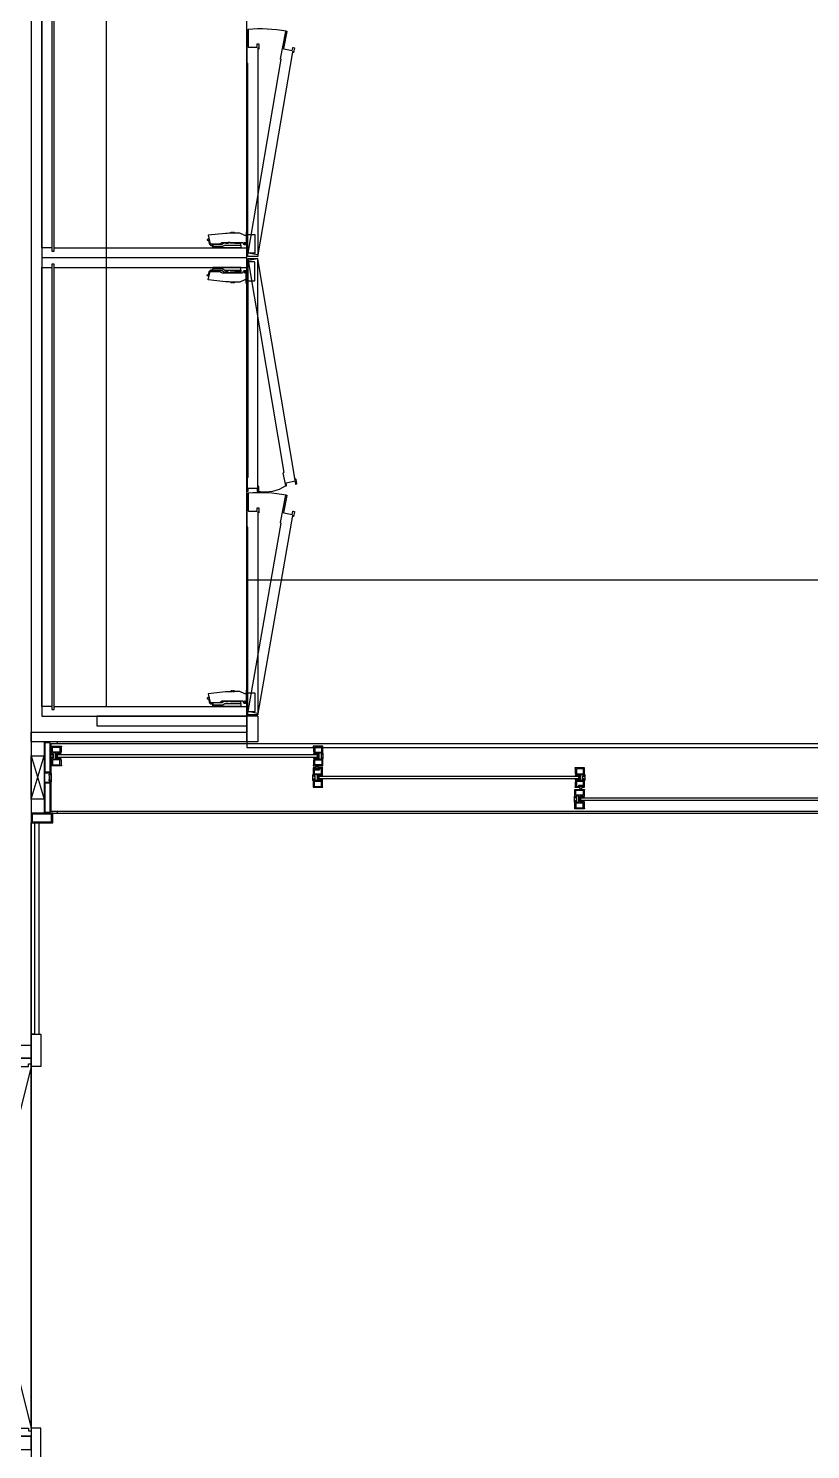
# Model space of a CAD drawing. Header units: millimetres. Extents: x -33000 to 294000, y 0 to 42408.
# Drawn here: x 183001 to 184451, y 14650 to 17285 of the extents above; entities that cross this region are included whole.
import ezdxf

# ---------------------------------------------------------------- set-up
doc = ezdxf.new("R2010")
doc.units = ezdxf.units.MM
doc.header["$LTSCALE"] = 50
doc.linetypes.add('DASHDOTX2', pattern=[2, 1, -0.5, 0, -0.5])
doc.layers.add('arch', color=8, linetype='Continuous')

# ---------------------------------------------------------------- blocks, each defined once
blk = doc.blocks.new('*U324')
for points in [[(18, 0), (18, -6), (410, -6), (410, 0)], [(410, -6), (410, -15), (18, -15), (18, -6)]]:
    blk.add_lwpolyline(points, close=True)
blk = doc.blocks.new('*U323')
at = {"linetype": 'Continuous', "ltscale": 4}
for points in [[(-18, 770), (-18, 710), (0, 710), (0, 770)], [(0, 726), (160, 726), (160, 750), (0, 750)], [(170, 750), (160, 750), (160, 725), (120, 725), (120, 720), (170, 720)], [(130, 720), (130, 710), (5, 710), (5, 715), (0, 715), (0, 725), (119, 725), (119, 720)], [(860, 30), (170, 30), (170, 70), (860, 70)], [(-18, -20), (-18, 40), (0, 40), (0, -20)], [(130, 30), (130, 40), (5, 40), (5, 35), (0, 35), (0, 25), (119, 25), (119, 30)], [(170, 0), (160, 0), (160, 25), (120, 25), (120, 30), (170, 30)], [(0, 24), (160, 24), (160, 0), (0, 0)]]:
    blk.add_lwpolyline(points, close=True, dxfattribs=at)
blk.add_lwpolyline([(170, 30), (170, 720), (0, 40), (0, 710)], close=True)
for points in [[(170, 30), (130, 30), (130, 40), (118, 40), (118, 710), (130, 710), (130, 720), (170, 720), (170, 30)], [(130, 710), (130, 40)]]:
    blk.add_lwpolyline(points)
at = {"linetype": 'DASHDOTX2', "ltscale": 5}
blk.add_arc((170, 30), 690, 0, 90, dxfattribs=at)
blk = doc.blocks.new('sensys hinge')
at = {"linetype": 'Continuous', "ltscale": 50}
for p, q in [((16.5, 64.9), (13, 64.9)), ((37.8, 32), (37.8, 29.1)), ((37.8, 27.8), (37.8, 25)), ((18.4, 14), (20.1, 14))]:
    blk.add_line(p, q, dxfattribs=at)
for points in [[(13, 46.5), (15.3, 42.9), (15.3, 13), (10, 13), (10, 65.4), (13, 65.4), (13, 46.5)], [(37.3, 29.1), (38.8, 29.1), (38.8, 31.2), (38, 32), (37.2, 32)], [(37.4, 25), (38, 25), (38.8, 25.8), (38.8, 27.8), (37.3, 27.8)]]:
    blk.add_lwpolyline(points, dxfattribs=at)
for points in [[(26.7, 72.5, 0.207364), (25.4, 75.4), (24.1, 75.4), (24.1, 74.7, -0.333222), (23.1, 73.2), (18.1, 71.8, 0.039495), (18, 71.7, 0.153488), (14.8, 68.7, 0.145766), (14.4, 66.7, 0.085352), (14.5, 66.4, 0.279812), (16.5, 65.2)], [(15.3, 13), (18.4, 13), (18.4, 24.2), (18.7, 24.4), (18.7, 33.2), (19.9, 33.2), (19.9, 36.7), (18.2, 36.7), (18.2, 41.1), (18.8, 41.1), (18.8, 44.5), (16.5, 48.1), (16.5, 67.3, -0.297909), (17.4, 68.5)], [(33.2, 3.3), (33.2, 5.7), (37.5, 14.9, 0.008898), (36.9, 41.9), (33.4, 74), (17.4, 70.4), (17.4, 53.1), (20.1, 48.1), (20.1, 10.2, -0.333333), (18.1, 8.7, 0.333333), (16.1, 7.2), (16.1, 3.8, 0.414214), (17.2, 2.7)], [(35, 0), (35, -11.6, -0.414214), (33.8, -12.8), (1.2, -12.8, -0.414214), (0, -11.6), (0, 0), (35, 0)]]:
    blk.add_lwpolyline(points, format="xyb", dxfattribs=at)
blk.add_lwpolyline([(17.2, 0), (40, 0), (40, 2.7, 0.414214), (39.4, 3.3), (17.8, 3.3, 0.414214), (17.2, 2.7)], format="xyb", close=True, dxfattribs=at)
for radius in [1.4, 0.9]:
    blk.add_circle((18.8, 5.9), radius, dxfattribs=at)
blk.add_arc((14.8, 68.7), 6.63e-14, 211.5419, 270, dxfattribs=at)

msp = doc.modelspace()

# ---------------------------------------------------------------- linework, layer by layer
at = {"layer": 'arch'}
for p, q in [((183006.2, 17779.6), (183006.2, 14629.6)), ((183026.2, 16877.6), (183026.2, 17691.6)), ((183146.2, 16027.6), (183146.2, 17691.6)), ((183044.7, 16877.6), (183026.2, 16877.6)), ((183026.2, 16877.6), (183026.2, 16841.6)), ((183026.2, 16877.6), (183026.2, 16841.6)), ((183049.2, 16877.6), (183406.2, 16877.6)), ((183026.2, 16859.6), (183406.2, 16859.6)), ((183026.2, 16027.6), (183026.2, 16841.6)), ((183026.2, 16841.6), (183044.7, 16841.6)), ((183049.2, 16841.6), (183406.2, 16841.6)), ((183044.7, 16027.6), (183026.2, 16027.6)), ((183026.2, 16027.6), (183026.2, 16009.6)), ((183049.2, 16027.6), (183406.2, 16027.6)), ((183026.2, 16009.6), (183406.2, 16009.6)), ((183006.2, 15961.6), (183006.2, 15979.6)), ((183006.2, 15979.6), (183406.2, 15979.6)), ((183406.2, 15961.6), (183406.2, 15981.6)), ((183406.2, 15961.6), (183006.2, 15961.6)), ((183426.2, 15961.6), (183406.2, 15961.6)), ((183006.2, 15829.6), (188016.2, 15829.6)), ((181346.2, 14649.6), (183006.2, 14649.6))]:
    msp.add_line(p, q, dxfattribs=at)
at = {"layer": 'arch', "linetype": 'Continuous'}
for p, q in [((183006.2, 15855.6), (183030.2, 15935.6)), ((183006.2, 15935.6), (183030.2, 15855.6))]:
    msp.add_line(p, q, dxfattribs=at)
at = {"layer": 'arch', "elevation": 0}
for points in [[(183406.2, 17709.6), (183026.2, 17709.6), (183026.2, 16859.6), (183406.2, 16859.6)], [(183406.2, 16261.6), (183406.2, 15951.6), (184606.2, 15951.6), (184606.2, 16261.6)]]:
    msp.add_lwpolyline(points, close=True, dxfattribs=at)
for points in [[(183044.7, 17697.6), (183044.7, 16871.6), (183049.2, 16871.6), (183049.2, 17697.6), (183044.7, 17697.6)], [(183026.2, 16859.6), (183026.2, 16009.6), (183406.2, 16009.6), (183406.2, 16859.6)], [(183044.7, 16847.6), (183044.7, 16021.6), (183049.2, 16021.6), (183049.2, 16847.6), (183044.7, 16847.6)], [(183426.2, 16009.6), (183128.2, 16009.6), (183128.2, 15991.6), (183406.2, 15991.6), (183406.2, 16009.6)], [(183406.2, 15961.6), (183406.2, 16009.6)], [(183426.2, 16009.6), (183426.2, 15961.6)]]:
    msp.add_lwpolyline(points, dxfattribs=at)
for points in [[(183408.2, 17219.8), (183407.7, 17219.8, -0.414214), (183406.7, 17220.8), (183406.7, 17282.3, -0.414214), (183407.2, 17282.8), (183408.2, 17282.8, -0.414214), (183408.7, 17282.3), (183408.7, 17250.3, 0.414214), (183409.2, 17249.8), (183425.2, 17249.8), (183425.2, 17255.3, -0.414214), (183425.7, 17255.8), (183427.7, 17255.8, -0.414214), (183428.2, 17255.3), (183428.2, 17246.8, -1), (183427.2, 17246.8), (183427.2, 17247.8), (183426.2, 17247.8), (183426.2, 16861.6), (183408.2, 16861.6)], [(183469.7, 17227.3), (183469.2, 17227.4, -0.414214), (183468.4, 17228.5), (183478.5, 17279, -0.414214), (183479.1, 17279.4), (183480.1, 17279.2, -0.414214), (183480.5, 17278.7), (183474.2, 17247.3, 0.414214), (183474.6, 17246.7), (183490.3, 17243.6), (183491.3, 17248.9, -0.414214), (183491.9, 17249.3), (183493.9, 17248.9, -0.414214), (183494.3, 17248.4), (183492.6, 17240, -1), (183491.6, 17240.2), (183491.8, 17241.2), (183490.9, 17241.4), (183426.2, 16864.6), (183408.6, 16868.1)], [(183408.2, 16359.7), (183407.7, 16359.7, -0.414214), (183406.7, 16360.7), (183406.7, 16422.2, -0.414214), (183407.2, 16422.7), (183408.2, 16422.7, -0.414214), (183408.7, 16422.2), (183408.7, 16390.2, 0.414214), (183409.2, 16389.7), (183425.2, 16389.7), (183425.2, 16395.2, -0.414214), (183425.7, 16395.7), (183427.7, 16395.7, -0.414214), (183428.2, 16395.2), (183428.2, 16386.7, -1), (183427.2, 16386.7), (183427.2, 16387.7), (183426.2, 16387.7), (183426.2, 16011.6), (183408.2, 16011.6)], [(183469.7, 16367.2), (183469.2, 16367.3, -0.414214), (183468.4, 16368.5), (183478.5, 16419, -0.414214), (183479.1, 16419.4), (183480.1, 16419.2, -0.414214), (183480.5, 16418.6), (183474.2, 16387.2, 0.414214), (183474.6, 16386.6), (183490.3, 16383.5), (183491.3, 16388.9, -0.414214), (183491.9, 16389.3), (183493.9, 16388.9, -0.414214), (183494.3, 16388.3), (183492.6, 16379.9, -1), (183491.6, 16380.1), (183491.8, 16381.1), (183490.9, 16381.3), (183426.2, 16014.6), (183408.6, 16018.1)]]:
    msp.add_lwpolyline(points, format="xyb", close=True, dxfattribs=at)
for points in [[(183425.2, 16426.7, 0.414214), (183425.7, 16426.2), (183427.7, 16426.2, 0.414214), (183428.2, 16426.7), (183428.2, 16434.7, 1), (183427.2, 16434.7), (183427.2, 16433.7), (183426.2, 16433.7), (183426.2, 16857.6), (183408.2, 16857.6), (183408.2, 16451.7), (183407.7, 16451.7, 0.414214), (183406.7, 16450.7), (183406.7, 16427.2, 0.414214), (183407.2, 16426.7), (183408.2, 16426.7, 0.414214), (183408.7, 16427.2), (183408.7, 16431.7, -0.414214), (183409.2, 16432.2), (183425.2, 16432.2), (183425.2, 16426.7, 0.000016), (183425.2, 16426.7)], [(183496.1, 16440.1, 0.414214), (183496.6, 16439.7), (183498.6, 16440.1, 0.414214), (183499, 16440.7), (183497.4, 16448.5, 1), (183496.4, 16448.3), (183496.6, 16447.4), (183495.6, 16447.2), (183426.2, 16857.6), (183408.6, 16854), (183474.4, 16461.2), (183473.9, 16461, 0.414214), (183473.1, 16459.9), (183477.8, 16436.9, 0.414214), (183478.4, 16436.5), (183479.4, 16436.7, 0.414214), (183479.8, 16437.3), (183478.9, 16441.7, -0.414214), (183479.3, 16442.3), (183494.9, 16445.5), (183496.1, 16440.1, 0.000016), (183496.1, 16440.1)]]:
    msp.add_lwpolyline(points, format="xyb", dxfattribs=at)
at = {"layer": 'arch', "linetype": 'Continuous', "elevation": 0}
for points in [[(183031.8, 15886.6), (183031.8, 15904.6), (183041, 15904.6), (183041, 15901.6), (183042.2, 15901.6), (183042.2, 15903.9, -0.414214), (183042.7, 15904.4, 0.414214), (183043.2, 15904.9), (183043.2, 15958.8), (183055.2, 15958.8), (183055.2, 15961.6), (183030.2, 15961.6), (183030.2, 15829.6), (183055.2, 15829.6), (183055.2, 15832.4), (183043.2, 15832.4), (183043.2, 15886.3, 0.414214), (183042.7, 15886.8, -0.414214), (183042.2, 15887.3), (183042.2, 15889.6), (183041, 15889.6), (183041, 15886.6)], [(183051.3, 15941.2), (183046.4, 15941.2), (183046.4, 15938.1), (183045.2, 15938.1), (183045.2, 15940.1, 0.414214), (183044.7, 15940.6, -0.414214), (183044.2, 15941.1), (183044.2, 15953.6), (183062.2, 15953.6), (183062.2, 15952.8), (183061.6, 15952.8), (183061.6, 15943.3), (183061.1, 15943.3), (183061.1, 15943.3), (183061.1, 15940.6), (183053.1, 15940.6), (183053.1, 15930.6), (183061.1, 15930.6), (183061.1, 15927.9), (183061.1, 15927.9), (183061.6, 15927.9), (183061.6, 15918.4), (183062.2, 15918.4), (183062.2, 15917.6), (183044.2, 15917.6), (183044.2, 15930.1, -0.414214), (183044.7, 15930.6, 0.414214), (183045.2, 15931.1), (183045.2, 15933.1), (183046.4, 15933.1), (183046.4, 15930), (183051.3, 15930)], [(183540.1, 15941.2), (183545, 15941.2), (183545, 15938.1), (183546.2, 15938.1), (183546.2, 15940.1, -0.414214), (183546.7, 15940.6, 0.414214), (183547.2, 15941.1), (183547.2, 15953.6), (183529.2, 15953.6), (183529.2, 15952.8), (183529.8, 15952.8), (183529.8, 15943.3), (183530.3, 15943.3), (183530.3, 15943.3), (183530.3, 15940.6), (183538.3, 15940.6), (183538.3, 15930.6), (183530.3, 15930.6), (183530.3, 15927.9), (183530.3, 15927.9), (183529.8, 15927.9), (183529.8, 15918.4), (183529.2, 15918.4), (183529.2, 15917.6), (183547.2, 15917.6), (183547.2, 15930.1, 0.414214), (183546.7, 15930.6, -0.414214), (183546.2, 15931.1), (183546.2, 15933.1), (183545, 15933.1), (183545, 15930), (183540.1, 15930)], [(183047.3, 15939.1), (183047.3, 15932.1), (183046.5, 15932.1), (183046.5, 15933, 0.414214), (183046.2, 15933.3), (183045.4, 15933.3, 0.414214), (183045.1, 15933), (183045.1, 15931.1, -0.414214), (183044.8, 15930.8, 0.414214), (183044.1, 15930.1, -0.414214), (183043.6, 15930.6), (183043.6, 15940.6, -0.414214), (183044.1, 15941.1, 0.414214), (183044.8, 15940.4, -0.414214), (183045.1, 15940.1), (183045.1, 15938.2, 0.414214), (183045.4, 15937.9), (183046.2, 15937.9, 0.414214), (183046.5, 15938.2), (183046.5, 15939.1)], [(183538.6, 15911.6), (183538.6, 15912, 0.414214), (183538.3, 15912.3), (183537.4, 15912.3), (183537.4, 15913.7), (183538.6, 15913.7), (183538.6, 15914.1, 1), (183533.6, 15914.1), (183533.6, 15913.7), (183534.8, 15913.7), (183534.8, 15912.3), (183533.9, 15912.3, 0.414214), (183533.6, 15912), (183533.6, 15911.6, 0.414214), (183533.9, 15911.3), (183538.3, 15911.3, 0.414214)], [(183544.1, 15939.1), (183544.1, 15932.1), (183544.9, 15932.1), (183544.9, 15933, -0.414214), (183545.2, 15933.3), (183546, 15933.3, -0.414214), (183546.3, 15933), (183546.3, 15931.1, 0.414214), (183546.6, 15930.8, -0.414214), (183547.3, 15930.1, 0.414214), (183547.8, 15930.6), (183547.8, 15940.6, 0.414214), (183547.3, 15941.1, -0.414214), (183546.6, 15940.4, 0.414214), (183546.3, 15940.1), (183546.3, 15938.2, -0.414214), (183546, 15937.9), (183545.2, 15937.9, -0.414214), (183544.9, 15938.2), (183544.9, 15939.1)], [(183042, 15889.9), (183041.2, 15889.9, 0.414214), (183040.9, 15889.6), (183040.9, 15888.8, -0.668179), (183040.6, 15888.7), (183040, 15889.2, -0.198912), (183039.9, 15889.4), (183039.9, 15891.4, 0.118678), (183039.9, 15899.8), (183039.9, 15901.8, -0.198912), (183040, 15902), (183040.6, 15902.5, -0.668179), (183040.9, 15902.4), (183040.9, 15901.6, 0.414214), (183041.2, 15901.3), (183042, 15901.3, 0.414214), (183042.3, 15901.6), (183042.3, 15903.5, -0.668179), (183043, 15903.8), (183043.4, 15903.4, -0.198912), (183043.5, 15903.1), (183043.5, 15888.1, -0.198912), (183043.4, 15887.8), (183043, 15887.4, -0.668179), (183042.3, 15887.7), (183042.3, 15889.6, 0.414214)], [(183532.3, 15899.1), (183532.3, 15892.1), (183531.5, 15892.1), (183531.5, 15893, 0.414214), (183531.2, 15893.3), (183530.4, 15893.3, 0.414214), (183530.1, 15893), (183530.1, 15891.1, -0.414214), (183529.8, 15890.8, 0.414214), (183529.1, 15890.1, -0.414214), (183528.6, 15890.6), (183528.6, 15900.6, -0.414214), (183529.1, 15901.1, 0.414214), (183529.8, 15900.4, -0.414214), (183530.1, 15900.1), (183530.1, 15898.2, 0.414214), (183530.4, 15897.9), (183531.2, 15897.9, 0.414214), (183531.5, 15898.2), (183531.5, 15899.1)], [(183546.1, 15900.6), (183546.1, 15903.3), (183546.6, 15903.3), (183546.6, 15903.3), (183546.6, 15912.8), (183547.2, 15912.8), (183547.2, 15913.6), (183537.6, 15913.6), (183537.6, 15912.4), (183539.1, 15912.4), (183539.1, 15910.4), (183531, 15910.4), (183531, 15912.4), (183534.6, 15912.4), (183534.6, 15913.6), (183529.2, 15913.6), (183529.2, 15901.1, 0.414214), (183529.7, 15900.6, -0.414214), (183530.2, 15900.1), (183530.2, 15898.1), (183531.4, 15898.1), (183531.4, 15901.2), (183536.3, 15901.2), (183536.3, 15890), (183531.4, 15890), (183531.4, 15893.1), (183530.2, 15893.1), (183530.2, 15891.1, -0.414214), (183529.7, 15890.6, 0.414214), (183529.2, 15890.1), (183529.2, 15877.6), (183547.2, 15877.6), (183547.2, 15878.4), (183546.6, 15878.4), (183546.6, 15887.9), (183546.1, 15887.9), (183546.1, 15887.9), (183546.1, 15890.6), (183538.1, 15890.6), (183538.1, 15900.6)], [(184015.3, 15890.6), (184015.3, 15887.9), (184014.8, 15887.9), (184014.8, 15887.9), (184014.8, 15878.4), (184014.2, 15878.4), (184014.2, 15877.6), (184023.8, 15877.6), (184023.8, 15878.8), (184022.3, 15878.8), (184022.3, 15880.8), (184030.4, 15880.8), (184030.4, 15878.8), (184026.8, 15878.8), (184026.8, 15877.6), (184032.2, 15877.6), (184032.2, 15890.1, 0.414214), (184031.7, 15890.6, -0.414214), (184031.2, 15891.1), (184031.2, 15893.1), (184030, 15893.1), (184030, 15890), (184025.1, 15890), (184025.1, 15901.2), (184030, 15901.2), (184030, 15898.1), (184031.2, 15898.1), (184031.2, 15900.1, -0.414214), (184031.7, 15900.6, 0.414214), (184032.2, 15901.1), (184032.2, 15913.6), (184014.2, 15913.6), (184014.2, 15912.8), (184014.8, 15912.8), (184014.8, 15903.3), (184015.3, 15903.3), (184015.3, 15903.3), (184015.3, 15900.6), (184023.3, 15900.6), (184023.3, 15890.6)], [(184029.1, 15892.1), (184029.1, 15899.1), (184029.9, 15899.1), (184029.9, 15898.2, 0.414214), (184030.2, 15897.9), (184031, 15897.9, 0.414214), (184031.3, 15898.2), (184031.3, 15900.1, -0.414214), (184031.6, 15900.4, 0.414214), (184032.3, 15901.1, -0.414214), (184032.8, 15900.6), (184032.8, 15890.6, -0.414214), (184032.3, 15890.1, 0.414214), (184031.6, 15890.8, -0.414214), (184031.3, 15891.1), (184031.3, 15893, 0.414214), (184031, 15893.3), (184030.2, 15893.3, 0.414214), (184029.9, 15893), (184029.9, 15892.1)], [(184021.3, 15861.2), (184016.4, 15861.2), (184016.4, 15858.1), (184015.2, 15858.1), (184015.2, 15860.1, 0.414214), (184014.7, 15860.6, -0.414214), (184014.2, 15861.1), (184014.2, 15873.6), (184032.2, 15873.6), (184032.2, 15872.8), (184031.6, 15872.8), (184031.6, 15863.3), (184031.1, 15863.3), (184031.1, 15863.3), (184031.1, 15860.6), (184023.1, 15860.6), (184023.1, 15850.6), (184031.1, 15850.6), (184031.1, 15847.9), (184031.1, 15847.9), (184031.6, 15847.9), (184031.6, 15838.4), (184032.2, 15838.4), (184032.2, 15837.6), (184014.2, 15837.6), (184014.2, 15850.1, -0.414214), (184014.7, 15850.6, 0.414214), (184015.2, 15851.1), (184015.2, 15853.1), (184016.4, 15853.1), (184016.4, 15850), (184021.3, 15850)], [(184022.8, 15879.6), (184022.8, 15879.2, 0.414214), (184023.1, 15878.9), (184024, 15878.9), (184024, 15877.5), (184022.8, 15877.5), (184022.8, 15877.1, 1), (184027.8, 15877.1), (184027.8, 15877.5), (184026.6, 15877.5), (184026.6, 15878.9), (184027.5, 15878.9, 0.414214), (184027.8, 15879.2), (184027.8, 15879.6, 0.414214), (184027.5, 15879.9), (184023.1, 15879.9, 0.414214)], [(184017.3, 15859.1), (184017.3, 15852.1), (184016.5, 15852.1), (184016.5, 15853, 0.414214), (184016.2, 15853.3), (184015.4, 15853.3, 0.414214), (184015.1, 15853), (184015.1, 15851.1, -0.414214), (184014.8, 15850.8, 0.414214), (184014.1, 15850.1, -0.414214), (184013.6, 15850.6), (184013.6, 15860.6, -0.414214), (184014.1, 15861.1, 0.414214), (184014.8, 15860.4, -0.414214), (184015.1, 15860.1), (184015.1, 15858.2, 0.414214), (184015.4, 15857.9), (184016.2, 15857.9, 0.414214), (184016.5, 15858.2), (184016.5, 15859.1)]]:
    msp.add_lwpolyline(points, format="xyb", close=True, dxfattribs=at)
for points in [[(183031.8, 15906.2), (183041.6, 15906.2), (183041.6, 15960), (183031.8, 15960)], [(184569.2, 15832.6), (183043.2, 15832.6), (183043.2, 15958.6), (184569.2, 15958.6)], [(183046, 15942.8), (183046, 15952), (183059.5, 15952), (183059.5, 15942.8)], [(183545.4, 15942.8), (183545.4, 15952), (183531.9, 15952), (183531.9, 15942.8)], [(183006.2, 15935.6), (183030.2, 15935.6), (183030.2, 15855.6), (183006.2, 15855.6)], [(183046, 15928.4), (183046, 15919.2), (183059.5, 15919.2), (183059.5, 15928.4)], [(183060.9, 15933.1), (183060.9, 15931.1), (183053.1, 15931.1), (183053.1, 15940.1), (183060.9, 15940.1), (183060.9, 15938.1), (183054.6, 15938.1), (183054.6, 15933.1), (183060.9, 15933.1)], [(183536.8, 15933.1), (183054.6, 15933.1), (183054.6, 15938.1), (183536.8, 15938.1)], [(183530.5, 15938.1), (183530.5, 15940.1), (183538.3, 15940.1), (183538.3, 15931.1), (183530.5, 15931.1), (183530.5, 15933.1), (183536.8, 15933.1), (183536.8, 15938.1), (183530.5, 15938.1)], [(183545.4, 15928.4), (183545.4, 15919.2), (183531.9, 15919.2), (183531.9, 15928.4)], [(183531, 15909.4), (183531, 15902.8), (183544.5, 15902.8), (183544.5, 15912), (183540.1, 15912), (183540.1, 15909.4)], [(183545.9, 15893.1), (183545.9, 15891.1), (183538.1, 15891.1), (183538.1, 15900.1), (183545.9, 15900.1), (183545.9, 15898.1), (183539.6, 15898.1), (183539.6, 15893.1), (183545.9, 15893.1)], [(184021.8, 15893.1), (183539.6, 15893.1), (183539.6, 15898.1), (184021.8, 15898.1)], [(184015.5, 15898.1), (184015.5, 15900.1), (184023.3, 15900.1), (184023.3, 15891.1), (184015.5, 15891.1), (184015.5, 15893.1), (184021.8, 15893.1), (184021.8, 15898.1), (184015.5, 15898.1)], [(184030.4, 15902.8), (184030.4, 15912), (184016.9, 15912), (184016.9, 15902.8)], [(183041.6, 15885), (183031.8, 15885), (183031.8, 15831.2), (183041.6, 15831.2)], [(183531, 15888.4), (183531, 15879.2), (183544.5, 15879.2), (183544.5, 15888.4)], [(184016, 15862.8), (184016, 15872), (184029.5, 15872), (184029.5, 15862.8)], [(184030.4, 15881.8), (184030.4, 15888.4), (184016.9, 15888.4), (184016.9, 15879.2), (184021.3, 15879.2), (184021.3, 15881.8)], [(184016, 15848.4), (184016, 15839.2), (184029.5, 15839.2), (184029.5, 15848.4)], [(184030.9, 15853.1), (184030.9, 15851.1), (184023.1, 15851.1), (184023.1, 15860.1), (184030.9, 15860.1), (184030.9, 15858.1), (184024.6, 15858.1), (184024.6, 15853.1), (184030.9, 15853.1)], [(184555.8, 15853.1), (184024.6, 15853.1), (184024.6, 15858.1), (184555.8, 15858.1)], [(183046.2, 15811.6), (183046.2, 15829.6), (183006.2, 15829.6), (183006.2, 15811.6)], [(183044.2, 15813.6), (183044.2, 15827.6), (183008.2, 15827.6), (183008.2, 15813.6)]]:
    msp.add_lwpolyline(points, close=True, dxfattribs=at)
at = {"layer": 'arch'}
for centre, radius, start, end in [((183430.9, 17010.8), 272.9, 79.8247, 94.7623), ((183430.9, 16150.7), 272.9, 79.8247, 94.7623), ((183439.8, 16496.3), 70.9, 260.4457, 302.5834)]:
    msp.add_arc(centre, radius, start, end, dxfattribs=at)

# ---------------------------------------------------------------- block references
for p, rotation in [((183408.2, 16867.6), 89.99999999999991), ((183408.2, 16017.6), 90.00000000000001)]:
    msp.add_blockref('sensys hinge', p, dxfattribs=dict(at, rotation=rotation))
at = {"layer": 'arch', "xscale": -1}
for name, p, rotation in [('sensys hinge', (183408.2, 16851.6), 90.00000000000007), ('*U324', (183006.2, 15829.6), 90)]:
    msp.add_blockref(name, p, dxfattribs=dict(at, rotation=rotation))
msp.add_blockref('*U323', (183006.2, 14649.6), dxfattribs=at)

doc.saveas('drawing.dxf')
